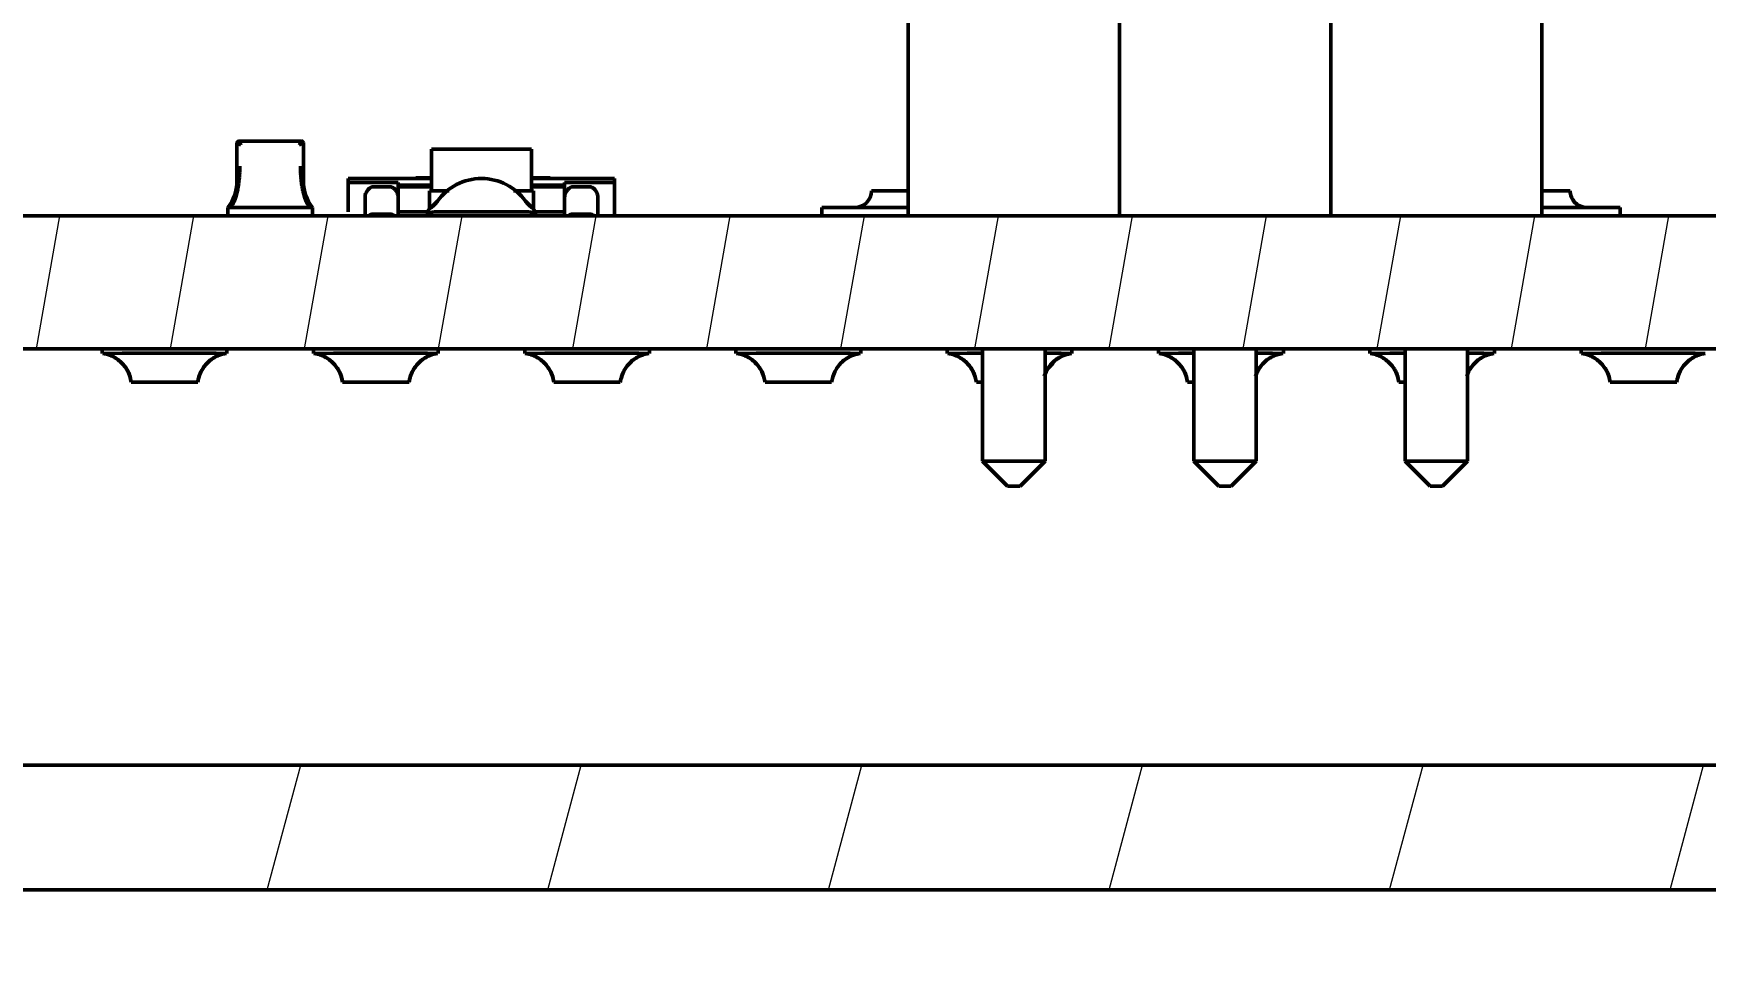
# Model space of a CAD drawing. Header units: inches. Extents: x -2049 to -860, y -317 to 524.
# Drawn here: x -1107.78 to -1094.38, y 68.55 to 76.03 of the extents above; entities that cross this region are included whole.
import ezdxf

# ---------------------------------------------------------------- set-up
doc = ezdxf.new("R2010")
doc.units = ezdxf.units.IN
doc.header["$LTSCALE"] = 2.574606
doc.header["$MEASUREMENT"] = 0
doc.header["$PDMODE"] = 3
doc.header["$PDSIZE"] = 0.3125
doc.layers.get('0').update_dxf_attribs({"linetype": 'CONTINUOUS', "lineweight": 50})
doc.layers.get('Defpoints').update_dxf_attribs({"linetype": 'CONTINUOUS'})
doc.layers.add('dim', color=7, linetype='CONTINUOUS', lineweight=9)
doc.layers.add('细实线', color=7, linetype='CONTINUOUS', lineweight=9)
doc.styles.add('TEXTSTYLE_1', font='gdt', dxfattribs={"width": 0.8})
doc.dimstyles.new('ISO-25$0', dxfattribs={"dimtxt": 5, "dimasz": 5, "dimexe": 1.25, "dimexo": 0.625, "dimtad": 1, "dimdec": 0, "dimlfac": 1.5, "dimdsep": 46, "dimtxsty": 'TEXTSTYLE_1', "dimcen": 2.5, "dimclrd": 256, "dimclre": 256, "dimclrt": 256, "dimadec": 0, "dimazin": 0, "dimtfac": 1, "dimtdec": 0, "dimtmove": 0, "dimatfit": 3, "dimfxl": 1, "dimlwd": 25, "dimarcsym": 0})

# ---------------------------------------------------------------- blocks, each defined once
blk = doc.blocks.new('*D56')
at = {"layer": 'Defpoints', "color": 0, "transparency": 16777216}
for p in [(-1218.049, 403.303), (-1091.407, 403.303), (-1171.593, 52.37)]:
    blk.add_point(p, dxfattribs=at)
at = {"layer": 'dim', "lineweight": -2, "transparency": 16777216}
for p, q in [((-1092.032, 403.303), (-1219.299, 403.303)), ((-1172.218, 52.37), (-1219.299, 52.37))]:
    blk.add_line(p, q, dxfattribs=at)
at = {"layer": 'dim', "lineweight": 25, "transparency": 16777216}
blk.add_line((-1218.049, 57.37), (-1218.049, 398.303), dxfattribs=at)
at = {"layer": 'dim', "transparency": 16777216}
for points in [[(-1218.882, 398.303), (-1217.215, 398.303), (-1218.049, 403.303)], [(-1218.882, 57.37), (-1217.215, 57.37), (-1218.049, 52.37)]]:
    blk.add_solid(points, dxfattribs=at)
at = {"layer": 'dim', "transparency": 16777216, "insert": (-1221.174, 224.866), "char_height": 5, "attachment_point": 5, "rotation": 90, "style": 'TEXTSTYLE_1'}
blk.add_mtext('526', dxfattribs=at)
blk = doc.blocks.new('*D57')
at = {"layer": 'Defpoints', "color": 0, "transparency": 16777216}
for p in [(-1231.845, 446.968), (-1055.93, 446.968), (-1171.593, 52.37)]:
    blk.add_point(p, dxfattribs=at)
at = {"layer": 'dim', "lineweight": -2, "transparency": 16777216}
for p, q in [((-1056.555, 446.968), (-1233.095, 446.968)), ((-1172.218, 52.37), (-1233.095, 52.37))]:
    blk.add_line(p, q, dxfattribs=at)
at = {"layer": 'dim', "lineweight": 25, "transparency": 16777216}
blk.add_line((-1231.845, 57.37), (-1231.845, 441.968), dxfattribs=at)
at = {"layer": 'dim', "transparency": 16777216}
for points in [[(-1232.678, 441.968), (-1231.011, 441.968), (-1231.845, 446.968)], [(-1232.678, 57.37), (-1231.011, 57.37), (-1231.845, 52.37)]]:
    blk.add_solid(points, dxfattribs=at)
at = {"layer": 'dim', "transparency": 16777216, "insert": (-1234.97, 248.072), "char_height": 5, "attachment_point": 5, "rotation": 90, "style": 'TEXTSTYLE_1'}
blk.add_mtext('592', dxfattribs=at)
blk = doc.blocks.new('*D59')
at = {"layer": 'Defpoints', "color": 0, "transparency": 16777216}
for p in [(-1163.703, 98.502), (-956.437, 71.503), (-956.437, 39.031)]:
    blk.add_point(p, dxfattribs=at)
at = {"layer": 'dim', "lineweight": -2, "transparency": 16777216}
for p, q in [((-1163.703, 97.877), (-1163.703, 37.781)), ((-956.437, 70.878), (-956.437, 37.781))]:
    blk.add_line(p, q, dxfattribs=at)
at = {"layer": 'dim', "lineweight": 25, "transparency": 16777216}
blk.add_line((-1158.703, 39.031), (-961.437, 39.031), dxfattribs=at)
at = {"layer": 'dim', "transparency": 16777216}
for points in [[(-1158.703, 39.864), (-1158.703, 38.197), (-1163.703, 39.031)], [(-961.437, 39.864), (-961.437, 38.197), (-956.437, 39.031)]]:
    blk.add_solid(points, dxfattribs=at)
at = {"layer": 'dim', "transparency": 16777216, "insert": (-1060.684, 42.156), "char_height": 5, "attachment_point": 5, "style": 'TEXTSTYLE_1'}
blk.add_mtext('311', dxfattribs=at)

msp = doc.modelspace()

# ---------------------------------------------------------------- hatches: boundary and pattern name
at = {"layer": '细实线', "linetype": 'Continuous'}
h = msp.add_hatch(dxfattribs=at)
h.set_pattern_fill('DEFAULT__50', color=256, scale=2.172159, angle=75, style=0, pattern_type=0)
h.set_pattern_definition([(75, (-1203.7235, 1516.919), (-2.0981447, 0.5621962), [])])
edge = h.paths.add_edge_path()
edge.add_line((-961.437, 70.169), (-978.437, 70.169))
edge.add_spline(control_points=[(-959.437, 72.169), (-959.437, 70.998), (-960.266, 70.169), (-961.437, 70.169)], knot_values=[0, 0, 0, 0, 1, 1, 1, 1], weights=[1, 0.804738, 0.804738, 1], degree=3, periodic=0)
edge.add_line((-959.437, 81.502), (-959.437, 72.169))
edge.add_line((-959.437, 81.502), (-958.437, 81.502))
edge.add_line((-958.437, 81.502), (-958.437, 72.169))
edge.add_spline(control_points=[(-958.437, 72.169), (-958.437, 70.412), (-959.68, 69.169), (-961.437, 69.169)], knot_values=[0, 0, 0, 0, 1, 1, 1, 1], weights=[1, 0.804738, 0.804738, 1], degree=3, periodic=0)
edge.add_line((-961.437, 69.169), (-978.437, 69.169))
edge.add_line((-978.437, 69.169), (-978.437, 70.169))
edge = h.paths.add_edge_path()
edge.add_line((-1045.101, 70.169), (-1151.427, 70.169))
edge.add_line((-1045.101, 69.169), (-1045.101, 70.169))
edge.add_line((-1045.101, 69.169), (-1151.427, 69.169))
edge.add_line((-1151.427, 69.169), (-1151.427, 70.169))
edge = h.paths.add_edge_path()
edge.add_line((-1157.093, 70.169), (-1163.503, 70.169))
edge.add_line((-1157.093, 69.169), (-1157.093, 70.169))
edge.add_line((-1157.093, 69.169), (-1163.503, 69.169))
edge.add_line((-1163.503, 70.169), (-1163.503, 69.169))
h = msp.add_hatch(dxfattribs=at)
h.set_pattern_fill('ANSI31', color=256, scale=0.333333, angle=35, style=0)
h.set_pattern_definition([(80, (-1850.8669, 3648.1561), (-1.04225487, 0.18377765), [])])
edge = h.paths.add_edge_path()
edge.add_line((-1079.639, 73.503), (-1079.639, 74.569))
edge.add_line((-1115.198, 73.503), (-1079.639, 73.503))
edge.add_line((-1115.198, 73.503), (-1115.198, 74.569))
edge.add_line((-1115.198, 74.569), (-1079.639, 74.569))

# ---------------------------------------------------------------- linework, layer by layer
at = {"color": 7, "linetype": 'Continuous'}
for p, q in [((-1100.772, 76.236), (-1100.772, 74.569)), ((-1099.079, 74.569), (-1099.079, 76.236)), ((-1097.385, 74.569), (-1097.385, 76.236)), ((-1095.692, 74.569), (-1095.692, 76.236)), ((-1106.152, 75.153), (-1106.152, 74.843)), ((-1106.152, 75.153), (-1106.148, 75.151)), ((-1106.148, 75.151), (-1106.136, 75.145)), ((-1106.136, 75.145), (-1106.119, 75.136)), ((-1105.635, 75.169), (-1106.135, 75.169)), ((-1106.133, 75.165), (-1106.135, 75.169)), ((-1106.119, 75.136), (-1106.133, 75.165)), ((-1105.643, 75.153), (-1105.652, 75.136)), ((-1105.652, 75.136), (-1105.623, 75.151)), ((-1105.637, 75.165), (-1105.643, 75.153)), ((-1105.635, 75.169), (-1105.637, 75.165)), ((-1105.623, 75.151), (-1105.619, 75.153)), ((-1105.619, 74.843), (-1105.619, 75.153)), ((-1104.592, 74.769), (-1104.592, 75.103)), ((-1103.792, 75.103), (-1104.592, 75.103)), ((-1103.792, 75.103), (-1103.792, 74.769)), ((-1105.259, 74.869), (-1105.259, 74.603)), ((-1104.592, 74.869), (-1105.259, 74.869)), ((-1104.859, 74.836), (-1105.259, 74.836)), ((-1104.925, 74.803), (-1105.059, 74.803)), ((-1104.859, 74.836), (-1104.859, 74.569)), ((-1104.592, 74.816), (-1104.859, 74.816)), ((-1104.859, 74.803), (-1104.592, 74.803)), ((-1104.718, 74.873), (-1104.718, 74.869)), ((-1104.718, 74.873), (-1104.594, 74.873)), ((-1104.635, 74.873), (-1104.635, 74.869)), ((-1104.594, 74.873), (-1104.594, 74.869)), ((-1103.792, 74.873), (-1103.64, 74.873)), ((-1103.125, 74.869), (-1103.792, 74.869)), ((-1103.525, 74.816), (-1103.792, 74.816)), ((-1103.792, 74.803), (-1103.525, 74.803)), ((-1103.64, 74.873), (-1103.64, 74.869)), ((-1103.525, 74.836), (-1103.525, 74.569)), ((-1103.125, 74.836), (-1103.525, 74.836)), ((-1103.325, 74.803), (-1103.459, 74.803)), ((-1103.125, 74.869), (-1103.125, 74.569)), ((-1105.125, 74.716), (-1105.125, 74.569)), ((-1104.609, 74.626), (-1104.609, 74.769)), ((-1104.45, 74.769), (-1104.609, 74.769)), ((-1104.545, 74.687), (-1104.596, 74.637)), ((-1103.775, 74.769), (-1103.934, 74.769)), ((-1103.839, 74.687), (-1103.788, 74.637)), ((-1103.775, 74.769), (-1103.775, 74.624)), ((-1103.259, 74.569), (-1103.259, 74.716)), ((-1101.065, 74.769), (-1100.772, 74.769)), ((-1095.466, 74.769), (-1095.692, 74.769)), ((-1115.198, 74.569), (-1079.639, 74.569)), ((-1115.198, 74.569), (-1079.639, 74.569)), ((-1106.224, 74.569), (-1106.224, 74.636)), ((-1105.547, 74.636), (-1106.224, 74.636)), ((-1105.547, 74.636), (-1105.547, 74.569)), ((-1105.059, 74.583), (-1104.925, 74.583)), ((-1104.622, 74.603), (-1104.859, 74.603)), ((-1104.624, 74.594), (-1104.625, 74.569)), ((-1104.625, 74.586), (-1104.625, 74.574)), ((-1104.609, 74.626), (-1104.624, 74.594)), ((-1104.609, 74.626), (-1104.618, 74.613)), ((-1104.596, 74.637), (-1104.609, 74.626)), ((-1104.279, 74.603), (-1104.567, 74.603)), ((-1104.104, 74.603), (-1104.279, 74.603)), ((-1103.816, 74.603), (-1104.104, 74.603)), ((-1103.763, 74.605), (-1103.774, 74.624)), ((-1103.759, 74.574), (-1103.763, 74.606)), ((-1103.759, 74.58), (-1103.763, 74.605)), ((-1103.525, 74.603), (-1103.762, 74.603)), ((-1103.759, 74.579), (-1103.759, 74.581)), ((-1103.759, 74.574), (-1103.759, 74.58)), ((-1103.759, 74.569), (-1103.759, 74.573)), ((-1103.459, 74.583), (-1103.325, 74.583)), ((-1101.465, 74.636), (-1101.465, 74.569)), ((-1100.772, 74.636), (-1101.465, 74.636)), ((-1095.066, 74.636), (-1095.692, 74.636)), ((-1095.066, 74.569), (-1095.066, 74.636)), ((-1115.198, 73.503), (-1079.639, 73.503)), ((-1115.198, 73.503), (-1079.639, 73.503)), ((-1107.232, 73.503), (-1107.232, 73.467)), ((-1107.071, 73.469), (-1107.227, 73.467)), ((-1106.392, 73.469), (-1107.071, 73.469)), ((-1106.318, 73.468), (-1106.392, 73.469)), ((-1106.236, 73.467), (-1106.318, 73.468)), ((-1106.232, 73.503), (-1106.232, 73.467)), ((-1105.539, 73.503), (-1105.539, 73.467)), ((-1105.378, 73.469), (-1105.534, 73.467)), ((-1104.699, 73.469), (-1105.378, 73.469)), ((-1104.624, 73.468), (-1104.699, 73.469)), ((-1104.543, 73.467), (-1104.624, 73.468)), ((-1104.539, 73.503), (-1104.539, 73.467)), ((-1103.845, 73.503), (-1103.845, 73.467)), ((-1103.685, 73.469), (-1103.841, 73.467)), ((-1103.006, 73.469), (-1103.685, 73.469)), ((-1102.931, 73.468), (-1103.006, 73.469)), ((-1102.85, 73.467), (-1102.931, 73.468)), ((-1102.845, 73.503), (-1102.845, 73.467)), ((-1102.152, 73.503), (-1102.152, 73.467)), ((-1101.991, 73.469), (-1102.148, 73.467)), ((-1101.313, 73.469), (-1101.991, 73.469)), ((-1101.238, 73.468), (-1101.313, 73.469)), ((-1101.156, 73.467), (-1101.238, 73.468)), ((-1101.152, 73.503), (-1101.152, 73.467)), ((-1100.459, 73.503), (-1100.459, 73.467)), ((-1100.298, 73.469), (-1100.454, 73.467)), ((-1100.175, 73.469), (-1100.298, 73.469)), ((-1100.175, 73.503), (-1100.175, 72.603)), ((-1099.675, 72.603), (-1099.675, 73.503)), ((-1099.619, 73.469), (-1099.675, 73.469)), ((-1099.545, 73.468), (-1099.619, 73.469)), ((-1099.463, 73.467), (-1099.545, 73.468)), ((-1099.459, 73.503), (-1099.459, 73.467)), ((-1098.765, 73.503), (-1098.765, 73.467)), ((-1098.605, 73.469), (-1098.761, 73.467)), ((-1098.482, 73.469), (-1098.605, 73.469)), ((-1098.482, 73.503), (-1098.482, 72.603)), ((-1097.982, 72.603), (-1097.982, 73.503)), ((-1097.926, 73.469), (-1097.982, 73.469)), ((-1097.851, 73.468), (-1097.926, 73.469)), ((-1097.77, 73.467), (-1097.851, 73.468)), ((-1097.765, 73.503), (-1097.765, 73.467)), ((-1097.072, 73.503), (-1097.072, 73.467)), ((-1096.912, 73.469), (-1097.068, 73.467)), ((-1096.789, 73.469), (-1096.912, 73.469)), ((-1096.789, 73.503), (-1096.789, 72.603)), ((-1096.289, 72.603), (-1096.289, 73.503)), ((-1096.233, 73.469), (-1096.289, 73.469)), ((-1096.158, 73.468), (-1096.233, 73.469)), ((-1096.077, 73.467), (-1096.158, 73.468)), ((-1096.072, 73.503), (-1096.072, 73.467)), ((-1095.379, 73.503), (-1095.379, 73.467)), ((-1095.218, 73.469), (-1095.374, 73.467)), ((-1094.539, 73.469), (-1095.218, 73.469)), ((-1094.465, 73.468), (-1094.539, 73.469)), ((-1094.383, 73.467), (-1094.465, 73.468)), ((-1106.999, 73.236), (-1107.013, 73.295)), ((-1106.998, 73.236), (-1106.465, 73.236)), ((-1105.305, 73.236), (-1105.32, 73.295)), ((-1105.305, 73.236), (-1104.772, 73.236)), ((-1103.612, 73.236), (-1103.626, 73.295)), ((-1103.612, 73.236), (-1103.079, 73.236)), ((-1101.919, 73.236), (-1101.933, 73.295)), ((-1101.919, 73.236), (-1101.385, 73.236)), ((-1101.385, 73.236), (-1101.371, 73.295)), ((-1100.225, 73.236), (-1100.24, 73.295)), ((-1100.175, 73.236), (-1100.225, 73.236)), ((-1098.532, 73.236), (-1098.547, 73.295)), ((-1098.482, 73.236), (-1098.532, 73.236)), ((-1096.839, 73.236), (-1096.853, 73.295)), ((-1096.789, 73.236), (-1096.839, 73.236)), ((-1095.146, 73.236), (-1095.16, 73.295)), ((-1095.146, 73.236), (-1094.612, 73.236)), ((-1100.175, 72.603), (-1099.975, 72.403)), ((-1099.675, 72.603), (-1100.175, 72.603)), ((-1099.875, 72.403), (-1099.675, 72.603)), ((-1098.482, 72.603), (-1098.282, 72.403)), ((-1097.982, 72.603), (-1098.482, 72.603)), ((-1098.182, 72.403), (-1097.982, 72.603)), ((-1096.789, 72.603), (-1096.589, 72.403)), ((-1096.289, 72.603), (-1096.789, 72.603)), ((-1096.489, 72.403), (-1096.289, 72.603)), ((-1099.975, 72.403), (-1099.875, 72.403)), ((-1098.282, 72.403), (-1098.182, 72.403)), ((-1096.589, 72.403), (-1096.489, 72.403)), ((-1045.101, 70.169), (-1151.593, 70.169)), ((-1045.101, 70.169), (-1151.427, 70.169)), ((-1151.593, 69.169), (-961.437, 69.169)), ((-1045.101, 69.169), (-1151.427, 69.169))]:
    msp.add_line(p, q, dxfattribs=at)
for points in [[(-1104.618, 74.613), (-1104.623, 74.6), (-1104.625, 74.586)], [(-1103.763, 74.606), (-1103.779, 74.63), (-1103.788, 74.637)]]:
    msp.add_lwpolyline(points, dxfattribs=at)
for centre, radius, start, end in [((-1106.135, 75.153), 0.0167, 90, 180), ((-1105.635, 75.153), 0.0167, 0, 90), ((-1106.485, 74.843), 0.333, 321.6283, 0), ((-1107.057, 74.951), 0.928, 352.9824, 353.2238), ((-1104.708, 74.952), 0.934, 186.6674, 186.9027), ((-1105.285, 74.843), 0.333, 180, 218.3717), ((-1104.192, 74.436), 0.433, 35.3765, 144.6235), ((-1104.708, 74.803), 0.2, 304.159, 324.6235), ((-1103.676, 74.803), 0.2, 215.3765, 235.841), ((-1101.199, 74.769), 0.133, 270, 0), ((-1095.332, 74.769), 0.133, 180, 270), ((-1105.059, 74.516), 0.0667, 90, 126.8699), ((-1104.925, 74.516), 0.0667, 53.1301, 90), ((-1104.567, 74.536), 0.0667, 90, 150), ((-1103.816, 74.536), 0.0667, 30, 90), ((-1103.459, 74.516), 0.0667, 90, 126.8699), ((-1103.325, 74.516), 0.0667, 53.1301, 90), ((-1107.263, 73.203), 0.267, 7.1808, 82.3051), ((-1107.262, 73.206), 0.263, 62.7947, 72.3766), ((-1107.266, 73.198), 0.272, 59.5518, 62.8614), ((-1106.201, 73.203), 0.267, 97.6949, 172.8192), ((-1106.198, 73.198), 0.272, 117.1225, 122.6769), ((-1106.202, 73.206), 0.263, 107.5884, 117.1878), ((-1105.57, 73.203), 0.267, 7.1808, 82.3051), ((-1105.569, 73.206), 0.263, 62.7947, 72.3766), ((-1105.573, 73.198), 0.272, 59.5518, 62.8614), ((-1104.507, 73.203), 0.267, 97.6949, 172.8192), ((-1104.504, 73.198), 0.272, 117.1225, 122.6769), ((-1104.509, 73.206), 0.263, 107.5883, 117.1878), ((-1103.876, 73.203), 0.267, 7.1808, 82.3051), ((-1103.875, 73.206), 0.263, 62.7947, 72.3766), ((-1103.879, 73.198), 0.272, 59.5518, 62.8614), ((-1102.814, 73.203), 0.267, 97.6949, 172.8192), ((-1102.811, 73.198), 0.272, 117.1225, 122.6769), ((-1102.815, 73.206), 0.263, 107.5883, 117.1878), ((-1102.183, 73.203), 0.267, 7.1808, 82.3051), ((-1102.182, 73.206), 0.263, 62.7947, 72.3766), ((-1102.186, 73.198), 0.272, 59.5518, 62.8614), ((-1101.121, 73.203), 0.267, 97.6949, 172.8192), ((-1101.118, 73.198), 0.272, 117.1219, 121.3961), ((-1101.122, 73.206), 0.263, 103.0581, 117.1862), ((-1100.49, 73.203), 0.267, 7.1808, 82.3051), ((-1100.489, 73.206), 0.263, 62.7947, 72.3766), ((-1100.493, 73.198), 0.272, 59.5518, 62.8614), ((-1099.427, 73.203), 0.267, 97.6949, 162.0468), ((-1099.425, 73.198), 0.272, 117.1219, 122.6769), ((-1099.429, 73.206), 0.263, 103.0581, 117.1878), ((-1098.797, 73.203), 0.267, 7.1808, 82.3051), ((-1098.795, 73.206), 0.263, 62.7947, 72.3766), ((-1098.799, 73.198), 0.272, 59.5518, 62.8614), ((-1097.734, 73.203), 0.267, 97.6949, 162.0468), ((-1097.731, 73.198), 0.272, 117.1225, 122.6769), ((-1097.735, 73.206), 0.263, 107.5884, 117.1878), ((-1097.103, 73.203), 0.267, 7.1808, 82.3051), ((-1097.102, 73.206), 0.263, 62.7947, 72.3766), ((-1097.106, 73.198), 0.272, 59.5518, 62.8614), ((-1096.041, 73.203), 0.267, 97.6949, 162.0468), ((-1096.038, 73.198), 0.272, 117.1219, 121.3961), ((-1096.042, 73.206), 0.263, 103.0581, 117.1862), ((-1095.41, 73.203), 0.267, 7.1808, 82.3051), ((-1095.409, 73.206), 0.263, 62.7947, 72.3766), ((-1095.413, 73.198), 0.272, 59.5518, 62.8614), ((-1094.348, 73.203), 0.267, 97.6949, 172.8192), ((-1094.345, 73.198), 0.272, 117.1225, 122.6769), ((-1094.349, 73.206), 0.263, 107.5884, 117.1878), ((-1107.266, 73.198), 0.272, 57.2934, 59.5462), ((-1107.263, 73.202), 0.267, 48.6421, 57.3238), ((-1107.259, 73.206), 0.261, 42.263, 48.5974), ((-1107.266, 73.2), 0.27, 34.2501, 42.2975), ((-1107.263, 73.202), 0.267, 31.475, 34.2495), ((-1107.26, 73.204), 0.264, 27.8497, 34.2691), ((-1107.258, 73.205), 0.261, 27.831, 31.4807), ((-1107.254, 73.207), 0.257, 19.9319, 27.8156), ((-1106.21, 73.208), 0.256, 152.1405, 160.0231), ((-1106.207, 73.206), 0.259, 149.8786, 152.1343), ((-1106.201, 73.203), 0.266, 145.7094, 149.8726), ((-1106.198, 73.2), 0.27, 137.6673, 145.714), ((-1106.204, 73.206), 0.261, 131.3746, 137.7013), ((-1106.202, 73.204), 0.265, 125.3074, 131.3494), ((-1106.199, 73.199), 0.271, 122.684, 125.3241), ((-1105.573, 73.198), 0.272, 57.2933, 59.5462), ((-1105.57, 73.202), 0.267, 48.642, 57.3237), ((-1105.566, 73.206), 0.261, 42.263, 48.5974), ((-1105.573, 73.2), 0.27, 34.2501, 42.2975), ((-1105.57, 73.202), 0.267, 31.475, 34.2495), ((-1105.567, 73.204), 0.264, 27.8495, 34.2689), ((-1105.565, 73.205), 0.261, 27.8308, 31.4809), ((-1105.561, 73.207), 0.257, 19.9319, 27.8156), ((-1104.516, 73.208), 0.256, 152.1405, 160.0231), ((-1104.514, 73.206), 0.259, 149.8786, 152.1316), ((-1104.508, 73.203), 0.266, 145.7094, 149.8726), ((-1104.504, 73.2), 0.27, 137.6673, 145.714), ((-1104.511, 73.206), 0.261, 131.3746, 137.7013), ((-1104.509, 73.204), 0.265, 125.3074, 131.3494), ((-1104.505, 73.199), 0.271, 122.6756, 125.3241), ((-1103.879, 73.198), 0.272, 57.2934, 59.5462), ((-1103.876, 73.202), 0.267, 48.6421, 57.3238), ((-1103.873, 73.206), 0.261, 42.263, 48.5974), ((-1103.879, 73.2), 0.27, 34.2501, 42.2975), ((-1103.877, 73.202), 0.267, 31.475, 34.2495), ((-1103.874, 73.204), 0.264, 27.8497, 34.2691), ((-1103.871, 73.205), 0.261, 27.831, 31.4807), ((-1103.868, 73.207), 0.257, 19.9319, 27.8156), ((-1102.823, 73.208), 0.256, 152.1405, 160.0231), ((-1102.821, 73.206), 0.259, 149.8786, 152.1343), ((-1102.815, 73.203), 0.266, 145.7094, 149.8726), ((-1102.811, 73.2), 0.27, 137.6673, 145.714), ((-1102.818, 73.206), 0.261, 131.3746, 137.7013), ((-1102.816, 73.204), 0.265, 125.3074, 131.3494), ((-1102.812, 73.199), 0.271, 122.684, 125.3241), ((-1102.186, 73.198), 0.272, 57.2934, 59.5462), ((-1102.183, 73.202), 0.267, 48.6421, 57.3238), ((-1102.18, 73.206), 0.261, 42.263, 48.5974), ((-1102.186, 73.2), 0.27, 34.2501, 42.2975), ((-1102.183, 73.202), 0.267, 31.475, 34.2495), ((-1102.181, 73.204), 0.264, 27.8497, 34.2691), ((-1102.178, 73.205), 0.261, 27.831, 31.4807), ((-1102.174, 73.207), 0.257, 19.9319, 27.8156), ((-1101.13, 73.207), 0.257, 149.8664, 160.0219), ((-1101.123, 73.204), 0.265, 147.2995, 149.8784), ((-1101.122, 73.204), 0.265, 125.3074, 131.3493), ((-1101.118, 73.199), 0.271, 121.3921, 125.322), ((-1100.493, 73.198), 0.272, 57.2934, 59.5462), ((-1100.49, 73.202), 0.267, 48.6421, 57.3238), ((-1100.486, 73.206), 0.261, 42.263, 48.5974), ((-1100.493, 73.2), 0.27, 34.2501, 42.2975), ((-1100.49, 73.202), 0.267, 31.475, 34.2495), ((-1100.487, 73.204), 0.264, 27.8497, 34.2691), ((-1100.485, 73.205), 0.261, 27.831, 31.4807), ((-1100.481, 73.207), 0.257, 19.9319, 27.8156), ((-1099.436, 73.208), 0.256, 149.8664, 160.0235), ((-1099.434, 73.206), 0.259, 149.8785, 152.1343), ((-1099.428, 73.203), 0.266, 145.7094, 149.8725), ((-1099.429, 73.204), 0.265, 147.2995, 149.8784), ((-1099.425, 73.2), 0.27, 137.6673, 145.714), ((-1099.431, 73.206), 0.261, 131.3746, 137.7013), ((-1099.431, 73.207), 0.261, 129.0549, 131.3682), ((-1099.428, 73.202), 0.267, 125.3197, 129.0511), ((-1099.425, 73.199), 0.271, 121.3921, 125.322), ((-1099.425, 73.199), 0.271, 122.684, 125.3241), ((-1098.8, 73.198), 0.272, 57.2934, 59.5462), ((-1098.796, 73.202), 0.267, 48.6421, 57.3238), ((-1098.793, 73.206), 0.261, 42.263, 48.5974), ((-1098.8, 73.2), 0.27, 34.2501, 42.2975), ((-1098.797, 73.202), 0.267, 31.475, 34.2495), ((-1098.794, 73.204), 0.264, 27.8497, 34.2691), ((-1098.791, 73.205), 0.261, 27.831, 31.4807), ((-1098.788, 73.207), 0.257, 19.9319, 27.8156), ((-1097.743, 73.208), 0.256, 152.1405, 160.0233), ((-1097.741, 73.206), 0.259, 149.8786, 152.1343), ((-1097.735, 73.203), 0.266, 145.7094, 149.8726), ((-1097.731, 73.2), 0.27, 137.6673, 145.714), ((-1097.738, 73.206), 0.261, 131.3746, 137.7013), ((-1097.738, 73.207), 0.261, 129.055, 131.3682), ((-1097.735, 73.202), 0.267, 125.3197, 129.0511), ((-1097.732, 73.199), 0.271, 122.684, 125.3241), ((-1097.106, 73.198), 0.272, 57.2934, 59.5462), ((-1097.103, 73.202), 0.267, 48.6421, 57.3238), ((-1097.1, 73.206), 0.261, 42.263, 48.5974), ((-1097.106, 73.2), 0.27, 34.2501, 42.2975), ((-1097.104, 73.202), 0.267, 31.475, 34.2495), ((-1097.101, 73.204), 0.264, 27.8497, 34.2691), ((-1097.098, 73.205), 0.261, 27.831, 31.4807), ((-1097.094, 73.207), 0.257, 19.9319, 27.8156), ((-1096.05, 73.207), 0.257, 149.8664, 160.0219), ((-1096.043, 73.204), 0.265, 147.2995, 149.8784), ((-1096.045, 73.207), 0.261, 129.055, 131.3681), ((-1096.041, 73.202), 0.267, 125.3197, 129.0511), ((-1096.039, 73.199), 0.271, 121.3921, 125.322), ((-1095.413, 73.198), 0.272, 57.2934, 59.5462), ((-1095.41, 73.202), 0.267, 48.6421, 57.3238), ((-1095.407, 73.206), 0.261, 42.263, 48.5974), ((-1095.413, 73.2), 0.27, 34.2501, 42.2975), ((-1095.41, 73.202), 0.267, 31.475, 34.2495), ((-1095.407, 73.204), 0.264, 27.8497, 34.2691), ((-1095.405, 73.205), 0.261, 27.831, 31.4807), ((-1095.401, 73.207), 0.257, 19.9319, 27.8156), ((-1094.357, 73.208), 0.256, 152.1405, 160.0231), ((-1094.354, 73.206), 0.259, 149.8786, 152.1317), ((-1094.348, 73.203), 0.266, 145.7094, 149.8726), ((-1094.345, 73.2), 0.27, 137.6673, 145.714), ((-1094.351, 73.206), 0.261, 131.3746, 137.7013), ((-1094.349, 73.204), 0.265, 125.3074, 131.3494), ((-1094.346, 73.199), 0.271, 122.6756, 125.3241), ((-1106.172, 73.196), 0.296, 165.9352, 172.1827), ((-1106.19, 73.2), 0.277, 159.9803, 165.9341), ((-1105.58, 73.2), 0.277, 14.0645, 19.9762), ((-1105.598, 73.196), 0.296, 7.8173, 14.063), ((-1104.479, 73.196), 0.296, 165.9352, 172.1827), ((-1104.497, 73.2), 0.277, 159.9803, 165.9341), ((-1102.786, 73.196), 0.296, 165.9352, 172.1827), ((-1102.803, 73.2), 0.277, 159.9803, 165.9341), ((-1094.319, 73.196), 0.296, 165.9352, 172.1827), ((-1094.337, 73.2), 0.277, 159.9803, 165.9341)]:
    msp.add_arc(centre, radius, start, end, dxfattribs=at)
for points, start_tangent, end_tangent in [([(-1106.135, 74.842), (-1106.135, 74.847), (-1106.133, 74.862), (-1106.132, 74.878), (-1106.131, 74.893), (-1106.13, 74.909), (-1106.129, 74.924), (-1106.128, 74.939), (-1106.128, 74.954), (-1106.128, 74.969)], (0.117997, 0.993014), (0, 1)), ([(-1105.642, 74.969), (-1105.642, 74.954), (-1105.642, 74.939), (-1105.641, 74.924), (-1105.641, 74.909), (-1105.64, 74.893), (-1105.639, 74.878), (-1105.637, 74.862), (-1105.636, 74.847), (-1105.635, 74.844)], (0, -1), (0.11611, -0.993236)), ([(-1106.224, 74.636), (-1106.222, 74.636), (-1106.22, 74.636), (-1106.217, 74.637), (-1106.215, 74.637), (-1106.213, 74.638), (-1106.211, 74.639), (-1106.209, 74.64), (-1106.206, 74.641), (-1106.204, 74.643), (-1106.202, 74.645), (-1106.2, 74.647), (-1106.197, 74.649), (-1106.195, 74.651), (-1106.193, 74.654), (-1106.191, 74.656), (-1106.189, 74.659), (-1106.186, 74.662), (-1106.184, 74.666), (-1106.182, 74.669), (-1106.18, 74.673), (-1106.178, 74.677), (-1106.176, 74.681), (-1106.174, 74.686), (-1106.171, 74.69), (-1106.169, 74.695), (-1106.167, 74.7), (-1106.165, 74.705), (-1106.163, 74.71), (-1106.162, 74.716), (-1106.16, 74.722), (-1106.158, 74.728), (-1106.156, 74.734), (-1106.154, 74.74), (-1106.153, 74.746), (-1106.151, 74.753), (-1106.15, 74.759), (-1106.148, 74.766), (-1106.146, 74.773), (-1106.144, 74.787), (-1106.141, 74.801), (-1106.139, 74.816), (-1106.137, 74.831), (-1106.136, 74.838)], (1, 0), (0.122178, 0.992508)), ([(-1105.635, 74.84), (-1105.634, 74.831), (-1105.632, 74.816), (-1105.629, 74.801), (-1105.627, 74.787), (-1105.624, 74.773), (-1105.622, 74.766), (-1105.621, 74.759), (-1105.619, 74.753), (-1105.618, 74.746), (-1105.616, 74.74), (-1105.614, 74.734), (-1105.612, 74.728), (-1105.611, 74.722), (-1105.609, 74.716), (-1105.607, 74.71), (-1105.605, 74.705), (-1105.603, 74.7), (-1105.601, 74.695), (-1105.599, 74.69), (-1105.597, 74.686), (-1105.595, 74.681), (-1105.593, 74.677), (-1105.591, 74.673), (-1105.588, 74.669), (-1105.586, 74.666), (-1105.584, 74.662), (-1105.582, 74.659), (-1105.58, 74.656), (-1105.577, 74.654), (-1105.575, 74.651), (-1105.573, 74.649), (-1105.571, 74.647), (-1105.568, 74.645), (-1105.566, 74.643), (-1105.564, 74.641), (-1105.562, 74.64), (-1105.56, 74.639), (-1105.557, 74.638), (-1105.555, 74.637), (-1105.553, 74.637), (-1105.551, 74.636), (-1105.549, 74.636), (-1105.547, 74.636)], (0.120189, -0.992751), (1, 0)), ([(-1105.125, 74.716), (-1105.123, 74.737), (-1105.116, 74.757), (-1105.106, 74.773), (-1105.095, 74.786), (-1105.083, 74.795), (-1105.07, 74.801), (-1105.059, 74.803)], (0, 1), (1, 0)), ([(-1104.884, 74.78), (-1104.889, 74.786), (-1104.901, 74.795), (-1104.913, 74.801), (-1104.925, 74.803)], (-0.665822, 0.746111), (-1, 0)), ([(-1104.859, 74.716), (-1104.861, 74.737), (-1104.868, 74.757), (-1104.878, 74.773), (-1104.884, 74.78)], (0, 1), (-0.665822, 0.746111)), ([(-1103.525, 74.716), (-1103.523, 74.737), (-1103.516, 74.757), (-1103.506, 74.773), (-1103.5, 74.78)], (0, 1), (0.66523, 0.746638)), ([(-1103.5, 74.78), (-1103.495, 74.786), (-1103.483, 74.795), (-1103.47, 74.801), (-1103.459, 74.803)], (0.66523, 0.746638), (1, 0)), ([(-1103.259, 74.716), (-1103.261, 74.737), (-1103.268, 74.757), (-1103.278, 74.773), (-1103.289, 74.786), (-1103.301, 74.795), (-1103.313, 74.801), (-1103.325, 74.803)], (0, 1), (-1, 0)), ([(-1095.445, 74.698), (-1095.456, 74.72), (-1095.466, 74.769)], (-0.533725, 0.845658), (0, 1)), ([(-1095.397, 74.653), (-1095.426, 74.674), (-1095.445, 74.698)], (-0.873865, 0.486168), (-0.533725, 0.845658)), ([(-1101.345, 73.346), (-1101.299, 73.401), (-1101.297, 73.403)], (0.540192, 0.841542), (0.750437, 0.660942)), ([(-1099.652, 73.346), (-1099.605, 73.401), (-1099.604, 73.403)], (0.540192, 0.841542), (0.750437, 0.660942)), ([(-1099.652, 73.346), (-1099.605, 73.401), (-1099.604, 73.403)], (0.540192, 0.841542), (0.750437, 0.660942)), ([(-1096.265, 73.346), (-1096.219, 73.401), (-1096.217, 73.403)], (0.540192, 0.841542), (0.750437, 0.660942))]:
    msp.add_spline(points, degree=3, dxfattribs=dict(at, start_tangent=start_tangent, end_tangent=end_tangent))

# ---------------------------------------------------------------- dimensions: what is measured, and where the dimension line sits
at = {"layer": 'dim'}
for base, p2, text, picture, middle in [((-1231.845, 446.968), (-1055.93, 446.968), '592', '*D57', (-1231.845, 248.072)), ((-1218.049, 403.303), (-1091.407, 403.303), '526', '*D56', (-1218.049, 224.866))]:
    dim = msp.add_linear_dim(base=base, p1=(-1171.593, 52.37), p2=p2, angle=90, text=text, dimstyle='ISO-25$0', dxfattribs=at)
    dim.commit()
    dim.dimension.update_dxf_attribs({"geometry": picture, "text_midpoint": middle, "dimtype": 160})
dim = msp.add_linear_dim(base=(-956.437, 39.031), p1=(-1163.703, 98.502), p2=(-956.437, 71.503), text='311', dimstyle='ISO-25$0', dxfattribs=at)
dim.commit()
dim.dimension.update_dxf_attribs({"geometry": '*D59', "text_midpoint": (-1060.684, 39.031), "dimtype": 160})

doc.saveas('drawing.dxf')
